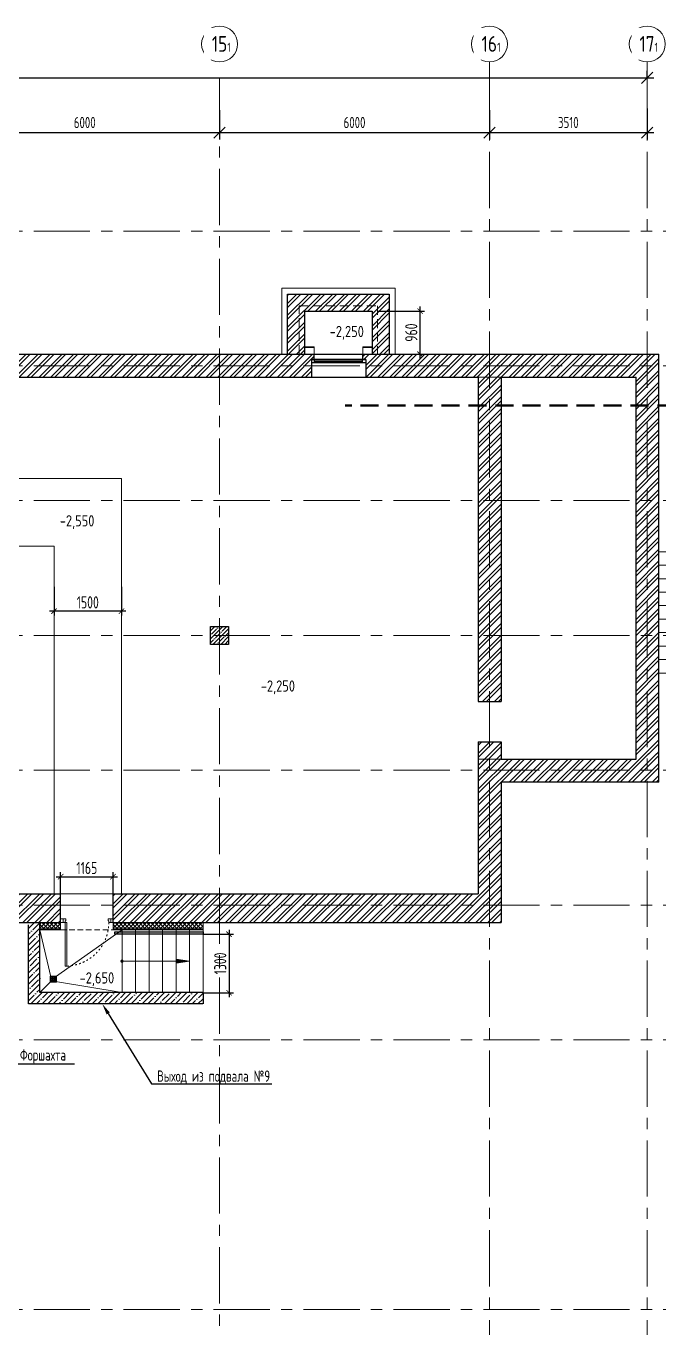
# Model space of a CAD drawing. Header units: millimetres. Extents: x -391859 to 9713180, y -178574 to 166066.
# Drawn here: x -303476 to -289402, y 106188 to 135163 of the extents above; entities that cross this region are included whole.
import ezdxf
from ezdxf import colors
from ezdxf.entities.mleader import LeaderData, LeaderLine
from ezdxf.math import Vec2, Vec3

# ---------------------------------------------------------------- set-up
doc = ezdxf.new("R2010")
doc.units = ezdxf.units.MM
doc.header["$MEASUREMENT"] = 0
for name, pattern in [('ACAD_ISO03W100', [30, 12, -18]), ('ADSK_Штриховая_ш2 п1', [3, 2, -1]), ('CENTER', [2, 1.25, -0.25, 0.25, -0.25]), ('HIDDEN', [6, 4, -2]), ('TRATTEGGIATA', [0.75, 0.5, -0.25])]:
    doc.linetypes.add(name, pattern=pattern)
doc.layers.get('0').update_dxf_attribs({"lineweight": 9})
doc.layers.add('25. ЗАЛИВКА ЗОН', color=7, linetype='Continuous', lineweight=0, transparency=0.2)
for name, color, linetype, lineweight in [('_АР ТЕКСТ', 7, 'Continuous', 25), ('АР_Выноски АПР', 7, 'Continuous', 5), ('АР_Двери', 7, 'Continuous', 18), ('АР_Колонны', 7, 'Continuous', 30), ('АР_Колонны Штрих', 7, 'Continuous', 5), ('АР_Лестницы', 7, 'Continuous', 15), ('АР_Лестницы ограждение', 7, 'Continuous', 25), ('АР_МосжилНии_Стены', 7, 'Continuous', 30), ('АР_Навесной фасад', 7, 'Continuous', 5), ('АР_Оси', 7, 'Continuous', 9), ('АР_Оси размеры', 7, 'Continuous', 9), ('АР_Отметки', 7, 'Continuous', 15), ('АР_Размеры дверей', 7, 'Continuous', 0), ('АР_Сети', 7, 'Continuous', 30), ('АР_тонкая линия', 7, 'Continuous', 0), ('АР_Штриховка кирпич', 7, 'Continuous', 9), ('АР_Штриховка монолит', 7, 'Continuous', 9), ('Подвал', 7, 'Continuous', 30), ('Штриховка', 7, 'Continuous', 5), ('Эвакуация', 7, 'Continuous', 9)]:
    doc.layers.add(name, color=color, linetype=linetype, lineweight=lineweight)
doc.layers.add('АР_новое окно', color=7, linetype='Continuous')
doc.styles.add('ISOCPEUR', font='isocpeur.ttf', dxfattribs={"width": 0.7})
doc.styles.add('ГОСТ 2.304', font='isocpeur.ttf', dxfattribs={"width": 0.7})
doc.dimstyles.new('R_100', dxfattribs={"dimtxt": 270, "dimasz": 120, "dimexe": 100, "dimexo": 0, "dimgap": 60, "dimtad": 1, "dimdec": 0, "dimrnd": 5, "dimzin": 0, "dimdsep": 46, "dimtxsty": 'ISOCPEUR', "dimblk": 'ARCHTICK', "dimcen": 0, "dimdle": 100, "dimclrd": 256, "dimclre": 256, "dimclrt": 256, "dimadec": 0, "dimazin": 0, "dimtfac": 2, "dimtdec": 0, "dimtofl": 0, "dimtmove": 1, "dimatfit": 3, "dimfxl": 1, "dimtvp": 3, "dimtolj": 1, "dimtzin": 0, "dimarcsym": 0})
doc.dimstyles.new('СПДС', dxfattribs={"dimscale": 100, "dimtxt": 2.5, "dimasz": 2.5, "dimexe": 1.5, "dimexo": 0, "dimgap": 1, "dimtad": 1, "dimdec": 0, "dimrnd": 1, "dimtxsty": 'ГОСТ 2.304', "dimblk": 'OBLIQUE', "dimcen": 2.5, "dimdle": 1.5, "dimadec": 0, "dimazin": 2, "dimtfac": 0.75, "dimtdec": 0, "dimtmove": 1, "dimatfit": 3, "dimfxl": 1, "dimtolj": 1, "dimarcsym": 1})
pattern_1 = [(45, (-1298551.72, 164426.86), (-132.58252, 132.58252), []), (45, (-1298463.33, 164426.86), (-132.58252, 132.58252), [])]

# ---------------------------------------------------------------- blocks, each defined once
blk = doc.blocks.new('*U250')
at = {"layer": 'АР_новое окно', "lineweight": 20}
for p, q in [((0, 1210), (-70, 1210)), ((0, 0), (-70, 0))]:
    blk.add_line(p, q, dxfattribs=at)
at = {"layer": 'АР_новое окно'}
for p, q in [((-70, 1210), (-70, 0)), ((-70, 0), (-70, 1210)), ((0, 1210), (0, 0)), ((0, 1140), (-70, 1140)), ((-35, 1140), (-35, 70)), ((0, 70), (-70, 70))]:
    blk.add_line(p, q, dxfattribs=at)
blk = doc.blocks.new('*U249')
for points in [[(-55, -80), (-55, 0), (-115, 0), (-115, -40), (-100, -40), (-100, -80), (-55, -80)], [(0, 0), (0, -80), (-55, -80), (-55, 0), (0, 0)], [(-1170, 0), (-1170, -80), (-1115, -80), (-1115, 0), (-1170, 0)], [(-1115, -80), (-1115, 0), (-1055, 0), (-1055, -40), (-1070, -40), (-1070, -80), (-1115, -80)]]:
    blk.add_lwpolyline(points)
blk.add_lwpolyline([(-100, -80), (-100, -1050), (-140, -1050), (-140, -80)], close=True)
at = {"linetype": 'ACAD_ISO03W100', "ltscale": 3}
blk.add_arc((-100, -80), 970, 180, 270, dxfattribs=at)
blk = doc.blocks.new('_Oblique')
at = {"color": 0, "linetype": 'ByBlock', "lineweight": -2}
blk.add_line((-0.5, -0.5), (0.5, 0.5), dxfattribs=at)
blk = doc.blocks.new('*D598')
at = {"layer": 'АР_Оси размеры', "color": 0, "lineweight": -2, "ltscale": 100, "transparency": 16777216}
for p, q in [((-305172, 133363), (-305172, 132641)), ((-299172, 133293), (-299172, 132641)), ((-305322, 132791), (-299022, 132791))]:
    blk.add_line(p, q, dxfattribs=at)
at = {"layer": 'АР_Оси размеры', "color": 0, "lineweight": -2, "ltscale": 100, "transparency": 16777216, "xscale": 250, "yscale": 250, "zscale": 250, "rotation": 180}
blk.add_blockref('_Oblique', (-305172, 132791), dxfattribs=at)
at = {"layer": 'АР_Оси размеры', "color": 0, "lineweight": -2, "ltscale": 100, "transparency": 16777216, "xscale": 250, "yscale": 250, "zscale": 250}
blk.add_blockref('_Oblique', (-299172, 132791), dxfattribs=at)
at = {"layer": 'АР_Оси размеры', "color": 0, "ltscale": 100, "transparency": 16777216, "insert": (-302172, 133016), "char_height": 250, "attachment_point": 5, "style": 'ГОСТ 2.304'}
blk.add_mtext('\\A1;6000', dxfattribs=at)
blk = doc.blocks.new('*D599')
at = {"layer": 'АР_Оси размеры', "color": 0, "lineweight": -2, "ltscale": 100, "transparency": 16777216}
for p, q in [((-299172, 133293), (-299172, 132641)), ((-293172, 133292), (-293172, 132641)), ((-299322, 132791), (-293022, 132791))]:
    blk.add_line(p, q, dxfattribs=at)
at = {"layer": 'АР_Оси размеры', "color": 0, "lineweight": -2, "ltscale": 100, "transparency": 16777216, "xscale": 250, "yscale": 250, "zscale": 250, "rotation": 180}
blk.add_blockref('_Oblique', (-299172, 132791), dxfattribs=at)
at = {"layer": 'АР_Оси размеры', "color": 0, "lineweight": -2, "ltscale": 100, "transparency": 16777216, "xscale": 250, "yscale": 250, "zscale": 250}
blk.add_blockref('_Oblique', (-293172, 132791), dxfattribs=at)
at = {"layer": 'АР_Оси размеры', "color": 0, "ltscale": 100, "transparency": 16777216, "insert": (-296172, 133016), "char_height": 250, "attachment_point": 5, "style": 'ГОСТ 2.304'}
blk.add_mtext('\\A1;6000', dxfattribs=at)
blk = doc.blocks.new('*D600')
at = {"layer": 'АР_Оси размеры', "color": 0, "lineweight": -2, "ltscale": 100, "transparency": 16777216}
for p, q in [((-293172, 133292), (-293172, 132641)), ((-289662, 133329), (-289662, 132641)), ((-293322, 132791), (-289512, 132791))]:
    blk.add_line(p, q, dxfattribs=at)
at = {"layer": 'АР_Оси размеры', "color": 0, "lineweight": -2, "ltscale": 100, "transparency": 16777216, "xscale": 250, "yscale": 250, "zscale": 250, "rotation": 180}
blk.add_blockref('_Oblique', (-293172, 132791), dxfattribs=at)
at = {"layer": 'АР_Оси размеры', "color": 0, "lineweight": -2, "ltscale": 100, "transparency": 16777216, "xscale": 250, "yscale": 250, "zscale": 250}
blk.add_blockref('_Oblique', (-289662, 132791), dxfattribs=at)
at = {"layer": 'АР_Оси размеры', "color": 0, "ltscale": 100, "transparency": 16777216, "insert": (-291417, 133016), "char_height": 250, "attachment_point": 5, "style": 'ГОСТ 2.304'}
blk.add_mtext('\\A1;3510', dxfattribs=at)
blk = doc.blocks.new('*D604')
at = {"layer": 'АР_Оси размеры', "color": 0, "lineweight": -2, "ltscale": 100, "transparency": 16777216}
for p, q in [((-353172, 134013), (-353172, 134163)), ((-289662, 134013), (-289662, 134163)), ((-353322, 134013), (-289512, 134013))]:
    blk.add_line(p, q, dxfattribs=at)
at = {"layer": 'АР_Оси размеры', "color": 0, "lineweight": -2, "ltscale": 100, "transparency": 16777216, "xscale": 250, "yscale": 250, "zscale": 250, "rotation": 180}
blk.add_blockref('_Oblique', (-353172, 134013), dxfattribs=at)
at = {"layer": 'АР_Оси размеры', "color": 0, "lineweight": -2, "ltscale": 100, "transparency": 16777216, "xscale": 250, "yscale": 250, "zscale": 250}
blk.add_blockref('_Oblique', (-289662, 134013), dxfattribs=at)
at = {"layer": 'АР_Оси размеры', "color": 0, "ltscale": 100, "transparency": 16777216, "insert": (-321417, 134238), "char_height": 250, "attachment_point": 5, "style": 'ГОСТ 2.304'}
blk.add_mtext('\\A1;63510', dxfattribs=at)
blk = doc.blocks.new('*U21')
h = blk.add_hatch(color=256)
h.dxf.hatch_style = 1
edge = h.paths.add_edge_path()
edge.add_arc((0, 0), 27.6, 359.64, 719.64)
h = blk.add_hatch(color=256)
h.dxf.hatch_style = 1
h.paths.add_polyline_path([(1200, -44), (1200, 44), (1500, 0)])
blk.add_line((1500, 0), (0, 0))
blk.add_lwpolyline([(1200, 44), (1200, -44), (1500, 0), (1200, 44)])
blk.add_circle((0, 0), 27.6)
blk = doc.blocks.new('_DotSmall')
at = {"color": 0, "linetype": 'ByBlock', "const_width": 0.5}
blk.add_lwpolyline([(-0.0625, 0, 1), (0.0625, 0, 1)], format="xyb", close=True, dxfattribs=at)
blk = doc.blocks.new('_ArchTick')
at = {"color": 0, "linetype": 'ByBlock', "const_width": 0.15}
blk.add_lwpolyline([(-0.5, -0.5), (0.5, 0.5)], dxfattribs=at)
blk = doc.blocks.new('*D1100')
at = {"layer": 'АР_Размеры дверей', "lineweight": -2, "ltscale": 100, "transparency": 16777216}
for p, q in [((-302807, 116231), (-301442, 116231)), ((-302707, 115851), (-302707, 116331)), ((-301542, 115851), (-301542, 116331))]:
    blk.add_line(p, q, dxfattribs=at)
at = {"layer": 'АР_Размеры дверей', "lineweight": -2, "ltscale": 100, "transparency": 16777216, "xscale": 120, "yscale": 120, "zscale": 120, "rotation": 180}
blk.add_blockref('_ArchTick', (-302707, 116231), dxfattribs=at)
at = {"layer": 'АР_Размеры дверей', "lineweight": -2, "ltscale": 100, "transparency": 16777216, "xscale": 120, "yscale": 120, "zscale": 120}
blk.add_blockref('_ArchTick', (-301542, 116231), dxfattribs=at)
at = {"layer": 'АР_Размеры дверей', "ltscale": 100, "transparency": 16777216, "insert": (-302125, 116426), "char_height": 270, "attachment_point": 5, "style": 'ISOCPEUR'}
blk.add_mtext('\\A1;1165', dxfattribs=at)
blk = doc.blocks.new('A$C1ffa4e92')
at = {"color": 157, "ltscale": 150, "true_color": 0x465c7c}
for p, q in [((50, 26), (-50, 26)), ((50, 0), (-50, 0)), ((-26, -50), (-26, 50)), ((0, -50), (0, 50)), ((27, -50), (27, 50)), ((50, -26), (-50, -26))]:
    blk.add_line(p, q, dxfattribs=at)
for points in [[(70, 70), (70, -70), (-70, -70), (-70, 70)], [(50, 50), (50, -50), (-50, -50), (-50, 50)]]:
    blk.add_lwpolyline(points, close=True, dxfattribs=at)
blk = doc.blocks.new('*D1435')
at = {"layer": 'АР_Размеры дверей', "lineweight": -2, "ltscale": 100, "transparency": 16777216}
for p, q in [((-302854, 122684), (-302854, 122042)), ((-301354, 122684), (-301354, 122042)), ((-301254, 122142), (-302954, 122142))]:
    blk.add_line(p, q, dxfattribs=at)
at = {"layer": 'АР_Размеры дверей', "lineweight": -2, "ltscale": 100, "transparency": 16777216, "xscale": 120, "yscale": 120, "zscale": 120, "rotation": 180}
blk.add_blockref('_ArchTick', (-302854, 122142), dxfattribs=at)
at = {"layer": 'АР_Размеры дверей', "lineweight": -2, "ltscale": 100, "transparency": 16777216, "xscale": 120, "yscale": 120, "zscale": 120}
blk.add_blockref('_ArchTick', (-301354, 122142), dxfattribs=at)
at = {"layer": 'АР_Размеры дверей', "ltscale": 100, "transparency": 16777216, "insert": (-302104, 122337), "char_height": 270, "attachment_point": 5, "style": 'ISOCPEUR'}
blk.add_mtext('\\A1;1500', dxfattribs=at)
blk = doc.blocks.new('*D1448')
at = {"layer": 'АР_Размеры дверей', "lineweight": -2, "ltscale": 100, "transparency": 16777216}
for p, q in [((-298963, 115051), (-298963, 113548)), ((-299541, 114951), (-298863, 114951)), ((-299541, 113648), (-298863, 113648))]:
    blk.add_line(p, q, dxfattribs=at)
at = {"layer": 'АР_Размеры дверей', "lineweight": -2, "ltscale": 100, "transparency": 16777216, "xscale": 120, "yscale": 120, "zscale": 120}
for p, rotation in [((-298963, 114951), 90), ((-298963, 113648), 270)]:
    blk.add_blockref('_ArchTick', p, dxfattribs=dict(at, rotation=rotation))
at = {"layer": 'АР_Размеры дверей', "ltscale": 100, "transparency": 16777216, "insert": (-299158, 114300), "char_height": 270, "attachment_point": 5, "rotation": 90, "style": 'ISOCPEUR'}
blk.add_mtext('\\A1;1300', dxfattribs=at)
blk = doc.blocks.new('*D1517')
at = {"layer": 'Подвал', "lineweight": -2, "ltscale": 500, "transparency": 16777216}
for p, q in [((-295651, 128819), (-294615, 128819)), ((-294715, 127761), (-294715, 128919)), ((-295651, 127861), (-294615, 127861))]:
    blk.add_line(p, q, dxfattribs=at)
at = {"layer": 'Подвал', "lineweight": -2, "ltscale": 500, "transparency": 16777216, "xscale": 120, "yscale": 120, "zscale": 120}
for p, rotation in [((-294715, 128819), 90), ((-294715, 127861), 270)]:
    blk.add_blockref('_ArchTick', p, dxfattribs=dict(at, rotation=rotation))
at = {"layer": 'Подвал', "lineweight": 13, "ltscale": 500, "transparency": 16777216, "insert": (-294910, 128340), "char_height": 270, "attachment_point": 5, "rotation": 90, "style": 'ISOCPEUR'}
blk.add_mtext('\\A1;960', dxfattribs=at)
blk = doc.blocks.new('A$C3366e2cd')
at = {"layer": '25. ЗАЛИВКА ЗОН', "lineweight": 13, "ltscale": 500}
for points in [[(0, 1501), (-164, 1501), (-164, 1291), (0, 1291)], [(0, 1501), (-151, 1501), (-151, 1291), (0, 1291)], [(0, 0), (-164, 0), (-164, 210), (0, 210)], [(0, 0), (-151, 0), (-151, 210), (0, 210)]]:
    blk.add_lwpolyline(points, close=True, dxfattribs=at)

msp = doc.modelspace()

# ---------------------------------------------------------------- hatches: boundary and pattern name
at = {"layer": 'АР_Колонны Штрих', "ltscale": 100}
h = msp.add_hatch(dxfattribs=at)
h.set_pattern_fill('ANSI35', color=256, scale=500)
h.set_pattern_definition([(45, (-1256424.17, 161672.16), (-88.388348, 88.388348), []), (45, (-1256335.78, 161672.16), (-88.388348, 88.388348), [156.25, -31.25, 0, -31.25])])
h.paths.add_polyline_path([(-298972.071, 121800.682), (-299372.071, 121800.682), (-299372.071, 121400.682), (-298972.071, 121400.682)])
at = {"layer": 'АР_Штриховка кирпич', "ltscale": 100}
h = msp.add_hatch(dxfattribs=at)
h.set_pattern_fill('ANSI32', color=256, scale=500)
h.set_pattern_definition([(45, (-15289.27, 0), (-132.58252, 132.58252), []), (45, (-15200.88, 0), (-132.58252, 132.58252), [])])
h.paths.add_polyline_path([(-313815.156, 128908.576), (-313852.173, 128908.576)], flags=17)
h.paths.add_polyline_path([(-313202.071, 128879.925), (-313712.071, 128879.925), (-313712.071, 127860.682), (-315412.071, 127860.682), (-315412.071, 130860.682), (-313712.071, 130860.682), (-313712.071, 128879.516), (-313202.071, 128880.333), (-313202.071, 131370.682), (-322816.788, 131370.682), (-322816.788, 130860.682), (-315922.071, 130860.682), (-315922.071, 127860.682), (-316302.362, 127860.682), (-316302.362, 127350.682), (-315691.479, 127350.682), (-297132.071, 127350.682), (-297132.071, 127741.769), (-297067.071, 127741.769), (-297067.071, 127860.682), (-313202.071, 127860.682)])
h = msp.add_hatch(dxfattribs=at)
h.set_pattern_fill('ANSI32', color=256, scale=500)
h.paths.add_polyline_path([(-295778.357, 128819.081), (-297279.571, 128819.081), (-297279.571, 127860.682), (-297659.571, 127860.682), (-297659.571, 129199.081), (-295398.357, 129199.081), (-295398.357, 127860.682), (-295778.357, 127860.682)])
h = msp.add_hatch(dxfattribs=at)
h.set_pattern_fill('ANSI32', color=256, scale=500)
h.set_pattern_definition(pattern_1)
h.paths.add_polyline_path([(-289402.071, 127860.682), (-295987.071, 127860.682), (-295984.071, 127741.769), (-295922.071, 127741.769), (-295922.071, 127350.682), (-293422.071, 127350.682), (-293422.071, 120130.682), (-292912.071, 120130.682), (-292912.071, 127350.175), (-289912.071, 127351.19), (-289912.071, 118961.256), (-289402.071, 118960.241)])
h = msp.add_hatch(dxfattribs=at)
h.set_pattern_fill('ANSI32', color=256, scale=500)
h.set_pattern_definition(pattern_1)
h.paths.add_polyline_path([(-292912.071, 118340.682), (-289402.071, 118340.682), (-289402.071, 118970.682), (-289912.071, 118970.682), (-289912.071, 118850.682), (-292912.071, 118850.682), (-292912.071, 119230.682), (-293422.071, 119230.682), (-293422.071, 115850.682), (-294267.071, 115850.682), (-294267.071, 115210.682), (-292912.071, 115210.682)])
h = msp.add_hatch(dxfattribs=at)
h.set_pattern_fill('ANSI32', color=256, scale=500)
h.set_pattern_definition(pattern_1)
h.paths.add_polyline_path([(-305664.571, 115210.682), (-305664.571, 115850.682), (-306267.071, 115850.682), (-306267.071, 115210.682)])
h.paths.add_polyline_path([(-304454.571, 115850.682), (-304454.571, 115210.682), (-302707.071, 115210.682), (-302707.071, 115850.682)])
h = msp.add_hatch(dxfattribs=at)
h.set_pattern_fill('ANSI32', color=256, scale=500)
h.set_pattern_definition(pattern_1)
h.paths.add_polyline_path([(-294259.446, 115850.682), (-301542.071, 115850.682), (-301542.071, 115210.682), (-294259.446, 115210.682)])
at = {"layer": 'АР_Штриховка монолит', "ltscale": 100}
h = msp.add_hatch(dxfattribs=at)
h.set_pattern_fill('ANSI35', color=256, scale=700)
h.paths.add_polyline_path([(-303171.318, 113650.682), (-303171.318, 115210.682), (-303421.318, 115210.682), (-303421.318, 113400.682), (-299541.318, 113400.682), (-299541.318, 113650.682)])
at = {"layer": 'Штриховка', "transparency": 33554636}
h = msp.add_hatch(dxfattribs=at)
h.set_pattern_fill('ANSI37', color=256, scale=500)
h.paths.add_polyline_path([(-302707.071, 115210.682), (-302971.318, 115210.682), (-303171.318, 115210.682), (-303171.318, 115070.682), (-302830.728, 115070.682), (-302707.071, 115070.682)])
h = msp.add_hatch(dxfattribs=at)
h.set_pattern_fill('ANSI37', color=256, scale=500)
h.set_pattern_definition([(45, (1629.247, -1e-11), (-44.194174, 44.194174), []), (135, (1629.247, -1e-11), (-44.194174, -44.194174), [])])
h.paths.add_polyline_path([(-299541.318, 115210.682), (-301342.071, 115210.682), (-301542.071, 115210.682), (-301542.071, 115070.682), (-301201.481, 115070.682), (-299541.318, 115070.682)])

# ---------------------------------------------------------------- linework, layer by layer
at = {"color": 157, "ltscale": 150, "true_color": 0x465c7c}
for points in [[(-302922.514, 114000.506), (-303171.318, 115050.682)], [(-302822.514, 114000.506), (-301341.318, 115050.682)], [(-302922.514, 113900.506), (-303171.318, 113650.682)], [(-302822.514, 113900.506), (-301341.318, 113650.682)]]:
    msp.add_lwpolyline(points, dxfattribs=at)
msp.add_lwpolyline([(-302802.514, 114020.506), (-302802.514, 113880.506), (-302942.514, 113880.506), (-302942.514, 114020.506)], close=True, dxfattribs=at)
at = {"layer": 'АР_Колонны', "ltscale": 100}
msp.add_lwpolyline([(-299372.071, 121800.682), (-298972.071, 121800.682), (-298972.071, 121400.682), (-299372.071, 121400.682)], close=True, dxfattribs=at)
at = {"layer": 'АР_Лестницы', "color": 18, "ltscale": 100, "true_color": 0x000000}
for p, q in [((-301341.318, 113650.682), (-301341.318, 115050.682)), ((-301041.318, 113650.682), (-301041.318, 115050.682)), ((-300741.318, 113650.682), (-300741.318, 115050.682)), ((-300441.318, 113650.682), (-300441.318, 115050.682)), ((-300141.318, 113650.682), (-300141.318, 115050.682)), ((-299841.318, 113650.682), (-299841.318, 115050.682)), ((-299541.318, 113650.682), (-299541.318, 115210.682))]:
    msp.add_line(p, q, dxfattribs=at)
at = {"layer": 'АР_Лестницы ограждение', "ltscale": 100}
msp.add_lwpolyline([(-301501.318, 115000.682), (-299541.318, 115000.682), (-299541.318, 114950.682), (-301501.318, 114950.682)], close=True, dxfattribs=at)
at = {"layer": 'АР_МосжилНии_Стены', "ltscale": 100}
for p, q in [((-313202.071, 127860.682), (-299711.489, 127860.682)), ((-300337.071, 127860.682), (-297067.071, 127860.682)), ((-297067.071, 127741.769), (-297067.071, 127860.682)), ((-295987.071, 127860.682), (-289402.071, 127860.682)), ((-295987.071, 127741.769), (-295987.071, 127860.682)), ((-289402.071, 118670.257), (-289402.071, 127860.682)), ((-297132.071, 127741.769), (-297132.071, 127350.682)), ((-297132.071, 127741.769), (-297067.071, 127741.769)), ((-295987.071, 127741.769), (-295922.071, 127741.769)), ((-295922.071, 127741.769), (-295922.071, 127350.682)), ((-316302.362, 127350.682), (-299776.489, 127350.682)), ((-300272.071, 127350.682), (-297132.071, 127350.682)), ((-295922.071, 127350.682), (-293422.071, 127350.682)), ((-293422.071, 127350.682), (-293422.071, 120130.682)), ((-292912.071, 127350.682), (-289912.071, 127350.682)), ((-292912.071, 127350.682), (-292912.071, 120130.682)), ((-289912.071, 118850.682), (-289912.071, 127350.682)), ((-293422.071, 120130.682), (-292912.071, 120130.682)), ((-293422.071, 119230.682), (-292912.071, 119230.682)), ((-293422.071, 119230.682), (-293422.071, 115850.682)), ((-292912.071, 119230.682), (-292912.071, 118850.682)), ((-292912.071, 118850.682), (-289912.071, 118850.682)), ((-289912.071, 118850.682), (-289912.071, 118970.682)), ((-289402.071, 118340.682), (-289402.071, 118970.682)), ((-292912.071, 118340.682), (-289402.071, 118340.682)), ((-292912.071, 118340.682), (-292912.071, 115210.682)), ((-304454.571, 115850.682), (-302707.071, 115850.682)), ((-302707.071, 115210.682), (-302707.071, 115850.682)), ((-301542.071, 115850.682), (-294050.12, 115850.682)), ((-301542.071, 115210.682), (-301542.071, 115850.682)), ((-294267.071, 115850.682), (-293422.071, 115850.682)), ((-304454.571, 115210.682), (-302707.071, 115210.682)), ((-301542.071, 115210.682), (-293985.12, 115210.682)), ((-294332.071, 115210.682), (-292912.071, 115210.682)), ((-299541.318, 113650.682), (-299541.318, 113400.682))]:
    msp.add_line(p, q, dxfattribs=at)
for points in [[(-299541.764, 113400.682), (-303421.318, 113400.682), (-303421.318, 115160.682)], [(-299541.318, 113650.682), (-303171.318, 113650.682), (-303171.318, 115210.682)]]:
    msp.add_lwpolyline(points, dxfattribs=at)
at = {"layer": 'АР_Навесной фасад', "ltscale": 100}
for p, q in [((-302707.071, 115070.682), (-303171.318, 115070.682)), ((-302707.071, 115050.682), (-303171.318, 115050.682)), ((-302707.071, 115210.682), (-302707.071, 115050.682)), ((-301542.071, 115210.682), (-301542.071, 115050.682)), ((-299541.318, 115070.682), (-301542.071, 115070.682)), ((-299541.318, 115050.682), (-301542.071, 115050.682))]:
    msp.add_line(p, q, dxfattribs=at)
at = {"layer": 'АР_новое окно'}
for p, q in [((-297067.071, 127860.682), (-295987.071, 127860.682)), ((-297132.071, 127350.682), (-295922.071, 127350.682))]:
    msp.add_line(p, q, dxfattribs=at)
at = {"layer": 'АР_Оси', "linetype": 'CENTER', "ltscale": 1000}
for p, q in [((-293172.071, 134363.151), (-293172.071, 78630.803)), ((-289662.071, 134363.151), (-289662.071, 78630.803)), ((-299172.071, 133984.949), (-299172.071, 78252.6)), ((-359305.765, 130600.682), (-276127.363, 130600.682)), ((-359305.765, 127600.682), (-276127.363, 127600.682)), ((-359305.765, 124600.682), (-276127.363, 124600.682)), ((-359305.765, 121600.682), (-276127.363, 121600.682)), ((-359305.765, 118600.682), (-276127.363, 118600.682)), ((-359305.765, 115600.682), (-276127.363, 115600.682)), ((-359305.765, 112600.682), (-276127.363, 112600.682)), ((-359305.765, 106600.682), (-276127.363, 106600.682))]:
    msp.add_line(p, q, dxfattribs=at)
at = {"layer": 'АР_Оси', "ltscale": 0.5}
for centre in [(-299172.071, 134763.151), (-293172.071, 134763.151), (-289662.071, 134763.151)]:
    msp.add_circle(centre, 400, dxfattribs=at)
at = {"layer": 'АР_Сети', "color": 251, "linetype": 'HIDDEN', "lineweight": 50, "ltscale": 100}
msp.add_line((-288435.318, 126719.793), (-296381.035, 126719.793), dxfattribs=at)
at = {"layer": 'АР_тонкая линия', "linetype": 'ADSK_Штриховая_ш2 п1', "ltscale": 100}
for p, q in [((-289402.071, 123464.078), (-289402.071, 120764.078)), ((-289402.071, 123464.078), (-287540.947, 123464.078)), ((-289402.071, 123164.078), (-287540.947, 123164.078)), ((-289402.071, 122864.078), (-287540.947, 122864.078)), ((-289402.071, 122564.078), (-287540.947, 122564.078)), ((-289402.071, 122264.078), (-287540.947, 122264.078)), ((-289402.071, 121964.078), (-287540.947, 121964.078)), ((-289402.071, 121664.078), (-287540.947, 121664.078)), ((-289402.071, 121364.078), (-287540.947, 121364.078)), ((-289402.071, 121064.078), (-287540.947, 121064.078)), ((-289402.071, 120764.078), (-289402.071, 118335.623)), ((-289402.071, 120764.078), (-287540.947, 120764.078))]:
    msp.add_line(p, q, dxfattribs=at)
msp.add_lwpolyline([(-297399.571, 127860.682), (-297399.571, 128939.081), (-295658.357, 128939.081), (-295658.357, 127860.682)], dxfattribs=at)
at = {"layer": 'АР_тонкая линия', "color": 18, "ltscale": 500, "true_color": 0x000000}
msp.add_lwpolyline([(-307843.624, 123589.949), (-307843.624, 125090.195), (-301353.893, 125090.195), (-301353.893, 115850.682), (-302854.08, 115850.682), (-302854.08, 123589.949), (-307843.624, 123589.949)], dxfattribs=at)
at = {"layer": 'Подвал', "lineweight": 13, "ltscale": 500}
msp.add_line((-304052.071, 123589.949), (-302854.08, 123589.949), dxfattribs=at)
at = {"layer": 'Подвал', "linetype": 'TRATTEGGIATA', "lineweight": 13, "ltscale": 250}
for p, q in [((-302707.071, 115850.682), (-301542.071, 115850.682)), ((-302707.071, 115050.682), (-301542.071, 115050.682))]:
    msp.add_line(p, q, dxfattribs=at)
at = {"layer": 'Подвал', "lineweight": 13, "ltscale": 500}
msp.add_lwpolyline([(-332422.071, 127350.682), (-322922.071, 127350.682), (-322922.071, 130860.682), (-315922.071, 130860.682), (-315922.071, 127350.682), (-289912.071, 127350.682), (-289912.071, 118850.682), (-293422.071, 118850.585), (-293422.071, 115850.682), (-322954.746, 115850.682), (-322963.137, 114638.958), (-323106.002, 113589.093), (-323374.225, 112749.76), (-323701.88, 111724.45), (-324535.627, 110401.582), (-325563.956, 109149.255), (-326742.87, 108130.837), (-328325.988, 107085.474)], dxfattribs=at)
at = {"layer": 'Подвал', "lineweight": 18, "ltscale": 100}
msp.add_lwpolyline([(-297789.571, 127860.682), (-297789.571, 129329.081), (-295268.357, 129329.081), (-295268.357, 127860.682)], dxfattribs=at)
at = {"layer": 'Подвал', "ltscale": 100}
for points in [[(-297659.571, 127860.682), (-297659.571, 129199.081), (-295398.357, 129199.081), (-295398.357, 127860.682)], [(-297279.571, 127860.682), (-297279.571, 128819.081), (-295778.357, 128819.081), (-295778.357, 127860.682)]]:
    msp.add_lwpolyline(points, dxfattribs=at)
at = {"layer": 'Эвакуация', "lineweight": 13, "ltscale": 500}
msp.add_line((-302854.08, 123589.949), (-302854.08, 115850.682), dxfattribs=at)
msp.add_lwpolyline([(-307843.624, 123589.949), (-307843.624, 125090.195), (-301353.893, 125090.195), (-301353.893, 115850.682)], dxfattribs=at)

# ---------------------------------------------------------------- block references
at = {"ltscale": 150}
msp.add_blockref('A$C1ffa4e92', (-302872.514, 113950.506), dxfattribs=at)
at = {"layer": '25. ЗАЛИВКА ЗОН', "lineweight": 13, "ltscale": 500, "rotation": 270}
msp.add_blockref('A$C3366e2cd', (-297279.571, 127860.682), dxfattribs=at)
at = {"layer": 'АР_Двери', "xscale": -1}
msp.add_blockref('*U249', (-302707.071, 115290.682), dxfattribs=at)
at = {"layer": 'АР_Лестницы', "ltscale": 100}
msp.add_blockref('*U21', (-301341.318, 114350.682), dxfattribs=at)
at = {"layer": 'АР_новое окно', "xscale": -1, "rotation": 90}
msp.add_blockref('*U250', (-295922.071, 127671.769), dxfattribs=at)

# ---------------------------------------------------------------- dimensions: what is measured, and where the dimension line sits
at = {"layer": 'АР_Оси размеры', "ltscale": 100}
for base, p1, p2, picture, middle in [((-299172.071, 132790.784), (-305172.071, 133363.446), (-299172.071, 133292.762), '*D598', (-302172.071, 133015.784)), ((-293172.071, 132790.784), (-299172.071, 133292.762), (-293172.071, 133291.973), '*D599', (-296172.071, 133015.784)), ((-289662.071, 132790.784), (-293172.071, 133291.973), (-289662.071, 133328.978), '*D600', (-291417.071, 133015.784))]:
    dim = msp.add_linear_dim(base=base, p1=p1, p2=p2, dimstyle='СПДС', dxfattribs=at)
    dim.commit()
    dim.dimension.update_dxf_attribs({"geometry": picture, "text_midpoint": middle})
at = {"layer": 'АР_Размеры дверей', "ltscale": 100}
for base, p1, p2, picture, middle in [((-302854.08, 122142.037), (-301353.893, 122683.549), (-302854.08, 122684.244), '*D1435', (-302103.986, 122337.037)), ((-301542.071, 116230.903), (-302707.071, 115850.682), (-301542.071, 115850.682), '*D1100', (-302124.571, 116425.903))]:
    dim = msp.add_linear_dim(base=base, p1=p1, p2=p2, dimstyle='R_100', override={"dimpost": '\\X', "dimfxl": 2.5, "dimarcsym": 2}, dxfattribs=at)
    dim.commit()
    dim.dimension.update_dxf_attribs({"geometry": picture, "text_midpoint": middle})
dim = msp.add_linear_dim(base=(-298963.41, 113648.498), p1=(-299541.318, 114950.682), p2=(-299541.318, 113648.498), angle=90, dimstyle='R_100', override={"dimpost": '\\X', "dimfxl": 2.5, "dimarcsym": 2}, dxfattribs=at)
dim.commit()
dim.dimension.update_dxf_attribs({"geometry": '*D1448', "text_midpoint": (-299158.41, 114299.59)})
at = {"layer": 'Подвал', "lineweight": 13, "ltscale": 500}
dim = msp.add_linear_dim(base=(-294714.933, 128819.081), p1=(-295650.857, 127860.682), p2=(-295650.857, 128819.081), angle=90, dimstyle='R_100', override={"dimpost": '\\X', "dimfxl": 2.5, "dimarcsym": 2}, dxfattribs=at)
dim.commit()
dim.dimension.update_dxf_attribs({"geometry": '*D1517', "text_midpoint": (-294909.933, 128339.882)})

# ---------------------------------------------------------------- leaders
at = {"layer": '_АР ТЕКСТ'}
ml = msp.add_multileader_mtext('Standard', dxfattribs=at)
ml.set_content('{\\W0.8;-2,550}', color=256, style='ISOCPEUR')
ml.set_leader_properties(color=256, linetype='Continuous', lineweight=-1)
ml.set_arrow_properties(name='DOTSMALL')
ml.build(insert=Vec2(0, 0))
ml.multileader.update_dxf_attribs({"has_text_frame": 1, "text_left_attachment_type": 4, "text_right_attachment_type": 4, "dogleg_length": 100, "arrow_head_size": 180})
ctx = ml.context
ctx.base_point, ctx.char_height, ctx.arrow_head_size, ctx.landing_gap_size, ctx.plane_origin = Vec3(-302775.822, 123943.264, -1.962), 250, 180, 50, Vec3(-302295.489, 121699.245, -1.962)
ctx.left_attachment, ctx.right_attachment = 4, 4
notes = []
notes.append((ctx, [(0, (0, 0, 0), (0, 0), (1, 0), 1, [])]))
ctx.mtext.insert, ctx.mtext.width, ctx.mtext.defined_height, ctx.mtext.line_spacing_style, ctx.mtext.flow_direction = Vec3(-302725.822, 124276.597, -1.962), 801.08641, 330.71, 2, 5
ml = msp.add_multileader_mtext('Standard', dxfattribs=at)
ml.set_content('{\\W0.8;-2,550}', color=256, style='ISOCPEUR')
ml.set_leader_properties(color=256, linetype='Continuous', lineweight=-1)
ml.set_arrow_properties(name='DOTSMALL')
ml.build(insert=Vec2(0, 0))
ml.multileader.update_dxf_attribs({"has_text_frame": 1, "text_left_attachment_type": 4, "text_right_attachment_type": 4, "dogleg_length": 100, "arrow_head_size": 180})
ctx = ml.context
ctx.base_point, ctx.char_height, ctx.arrow_head_size, ctx.landing_gap_size, ctx.plane_origin = Vec3(-314736.015, 120073.276, -1.962), 250, 180, 50, Vec3(-314255.682, 117829.258, -1.962)
ctx.left_attachment, ctx.right_attachment = 4, 4
notes.append((ctx, [(0, (0, 0, 0), (0, 0), (1, 0), 1, [])]))
ctx.mtext.insert, ctx.mtext.width, ctx.mtext.defined_height, ctx.mtext.line_spacing_style, ctx.mtext.flow_direction = Vec3(-314686.015, 120406.61, -1.962), 801.08641, 330.71, 2, 5
at = {"layer": 'АР_Выноски АПР'}
ml = msp.add_multileader_mtext('Standard', dxfattribs=at)
ml.set_content('\\A1;Форшахта', color=256, style='ISOCPEUR')
ml.set_leader_properties()
ml.build(insert=Vec2(0, 0))
ml.multileader.update_dxf_attribs({"text_left_attachment_type": 6, "text_right_attachment_type": 6, "dogleg_length": 100, "arrow_head_size": 250})
ctx = ml.context
ctx.base_point, ctx.char_height, ctx.arrow_head_size, ctx.landing_gap_size, ctx.plane_origin = Vec3(-303637.74, 112063.35), 250, 250, 25, Vec3(-327098.915, 114753.51)
ctx.left_attachment, ctx.right_attachment = 6, 6
notes.append((ctx, [(1, (1, 1, 0), (-303808.24, 112063.35), (1, 0), 170.5, [(1, [(-305172.071, 114502.284)], 0, [])])]))
ctx.mtext.insert, ctx.mtext.width, ctx.mtext.flow_direction = Vec3(-303612.74, 112388.35), 6210.48741, 5
ml = msp.add_multileader_mtext('Standard', dxfattribs=at)
ml.set_content('Выход из подвала №9', color=256, style='ISOCPEUR')
ml.set_leader_properties()
ml.build(insert=Vec2(0, 0))
ml.multileader.update_dxf_attribs({"text_left_attachment_type": 6, "text_right_attachment_type": 6, "dogleg_length": 100, "arrow_head_size": 250})
ctx = ml.context
ctx.base_point, ctx.char_height, ctx.arrow_head_size, ctx.landing_gap_size, ctx.plane_origin = Vec3(-300585.619, 111618.764), 250, 250, 25, Vec3(-294696.084, 124272.47)
ctx.left_attachment, ctx.right_attachment = 6, 6
notes.append((ctx, [(0, (1, 1, 0), (-300685.619, 111618.764), (1, 0), 100, [(2, [(-301781.541, 113400.682)], 0, [])])]))
ctx.mtext.insert, ctx.mtext.width, ctx.mtext.defined_height, ctx.mtext.flow_direction = Vec3(-300560.619, 111918.764), 2618.06231, 529.112, 5
at = {"layer": 'АР_Отметки'}
ml = msp.add_multileader_mtext('Standard', dxfattribs=at)
ml.set_content('{\\W0.8;-2,250}', color=256, style='ISOCPEUR')
ml.set_leader_properties(color=256, linetype='Continuous', lineweight=-1)
ml.set_arrow_properties(name='DOTSMALL')
ml.build(insert=Vec2(0, 0))
ml.multileader.update_dxf_attribs({"has_text_frame": 1, "text_left_attachment_type": 4, "text_right_attachment_type": 4, "dogleg_length": 100, "arrow_head_size": 180})
ctx = ml.context
ctx.base_point, ctx.char_height, ctx.arrow_head_size, ctx.landing_gap_size, ctx.plane_origin = Vec3(-296774.143, 128156.954), 250, 180, 50, Vec3(-296855.536, 126878.835)
ctx.left_attachment, ctx.right_attachment = 4, 4
notes.append((ctx, [(0, (0, 0, 0), (0, 0), (1, 0), 1, [])]))
ctx.mtext.insert, ctx.mtext.width, ctx.mtext.defined_height, ctx.mtext.line_spacing_style, ctx.mtext.flow_direction = Vec3(-296724.143, 128490.288), 769.98896, 343.888, 2, 5
ml = msp.add_multileader_mtext('Standard', dxfattribs=at)
ml.set_content('{\\W0.8;-2,250}', color=256, style='ISOCPEUR')
ml.set_leader_properties(color=256, linetype='Continuous', lineweight=-1)
ml.set_arrow_properties(name='DOTSMALL')
ml.build(insert=Vec2(0, 0))
ml.multileader.update_dxf_attribs({"has_text_frame": 1, "text_left_attachment_type": 4, "text_right_attachment_type": 4, "dogleg_length": 100, "arrow_head_size": 180})
ctx = ml.context
ctx.base_point, ctx.char_height, ctx.arrow_head_size, ctx.landing_gap_size, ctx.plane_origin = Vec3(-298305.796, 120267.042, 0), 250, 180, 50, Vec3(-302964.305, 116414.735, 0)
ctx.left_attachment, ctx.right_attachment = 4, 4
notes.append((ctx, [(0, (0, 0, 0), (0, 0), (1, 0), 1, [])]))
ctx.mtext.insert, ctx.mtext.width, ctx.mtext.defined_height, ctx.mtext.line_spacing_style, ctx.mtext.flow_direction = Vec3(-298255.796, 120600.375, 0), 769.98896, 343.888, 2, 5
ml = msp.add_multileader_mtext('Standard', dxfattribs=at)
ml.set_content('{\\W0.8;-2,250}', color=256, style='ISOCPEUR')
ml.set_leader_properties(color=256, linetype='Continuous', lineweight=-1)
ml.set_arrow_properties(name='DOTSMALL')
ml.build(insert=Vec2(0, 0))
ml.multileader.update_dxf_attribs({"has_text_frame": 1, "text_left_attachment_type": 4, "text_right_attachment_type": 4, "dogleg_length": 100, "arrow_head_size": 180})
ctx = ml.context
ctx.base_point, ctx.char_height, ctx.arrow_head_size, ctx.landing_gap_size, ctx.plane_origin = Vec3(-335903.247, 116985.857, 0), 250, 180, 50, Vec3(-337173.964, 115928.763, 0)
ctx.left_attachment, ctx.right_attachment = 4, 4
notes.append((ctx, [(0, (0, 0, 0), (0, 0), (1, 0), 1, [])]))
ctx.mtext.insert, ctx.mtext.width, ctx.mtext.defined_height, ctx.mtext.line_spacing_style, ctx.mtext.flow_direction = Vec3(-335853.247, 117319.19, 0), 769.98896, 343.888, 2, 5
ml = msp.add_multileader_mtext('Standard', dxfattribs=at)
ml.set_content('{\\W0.8;-2,650}', color=256, style='ISOCPEUR')
ml.set_leader_properties(color=256, linetype='Continuous', lineweight=-1)
ml.set_arrow_properties(name='DOTSMALL')
ml.build(insert=Vec2(0, 0))
ml.multileader.update_dxf_attribs({"has_text_frame": 1, "text_left_attachment_type": 4, "text_right_attachment_type": 4, "dogleg_length": 100, "arrow_head_size": 180})
ctx = ml.context
ctx.base_point, ctx.char_height, ctx.arrow_head_size, ctx.landing_gap_size, ctx.plane_origin = Vec3(-302334.962, 113770.418), 250, 180, 50, Vec3(-302336.256, 112502.854)
ctx.left_attachment, ctx.right_attachment = 4, 4
notes.append((ctx, [(0, (0, 0, 0), (0, 0), (1, 0), 1, [])]))
ctx.mtext.insert, ctx.mtext.width, ctx.mtext.defined_height, ctx.mtext.line_spacing_style, ctx.mtext.flow_direction = Vec3(-302284.962, 114103.752), 881.18578, 430.987, 2, 5
for ctx, leaders in notes:
    for number, flags, end, landing, length, lines in leaders:
        leader = LeaderData()
        leader.index, (leader.has_last_leader_line, leader.has_dogleg_vector, leader.attachment_direction) = number, flags
        leader.last_leader_point, leader.dogleg_vector, leader.dogleg_length = Vec3(end), Vec3(landing), length
        for number, points, colour, breaks in lines:
            line = LeaderLine()
            line.index, line.vertices, line.color, line.breaks = number, Vec3.list(points), colors.encode_raw_color(colour), breaks
            leader.lines.append(line)
        ctx.leaders.append(leader)

# ---------------------------------------------------------------- next in the draw order: texts
at = {"layer": 'АР_Оси', "char_height": 350, "width": 123.86708, "attachment_point": 1, "line_spacing_factor": 1.149209, "style": 'ГОСТ 2.304', "bg_fill": 2}
for s, insert in [('{\\W0.8;15\\H0.57143x;1}', (-299346.167, 134940.93)), ('{\\W0.8;16\\H0.57143x;1}', (-293346.167, 134940.93)), ('{\\W0.8;17\\H0.57143x;1}', (-289836.167, 134940.93))]:
    msp.add_mtext(s, dxfattribs=dict(at, insert=insert))

# ---------------------------------------------------------------- next in the draw order: dimensions: what is measured, and where the dimension line sits
at = {"layer": 'АР_Оси размеры', "ltscale": 100}
dim = msp.add_linear_dim(base=(-289662.071, 134013.151), p1=(-353172.071, 134013.151), p2=(-289662.071, 134013.151), dimstyle='СПДС', dxfattribs=at)
dim.commit()
dim.dimension.update_dxf_attribs({"geometry": '*D604', "text_midpoint": (-321417.071, 134238.151)})

doc.saveas('drawing.dxf')
